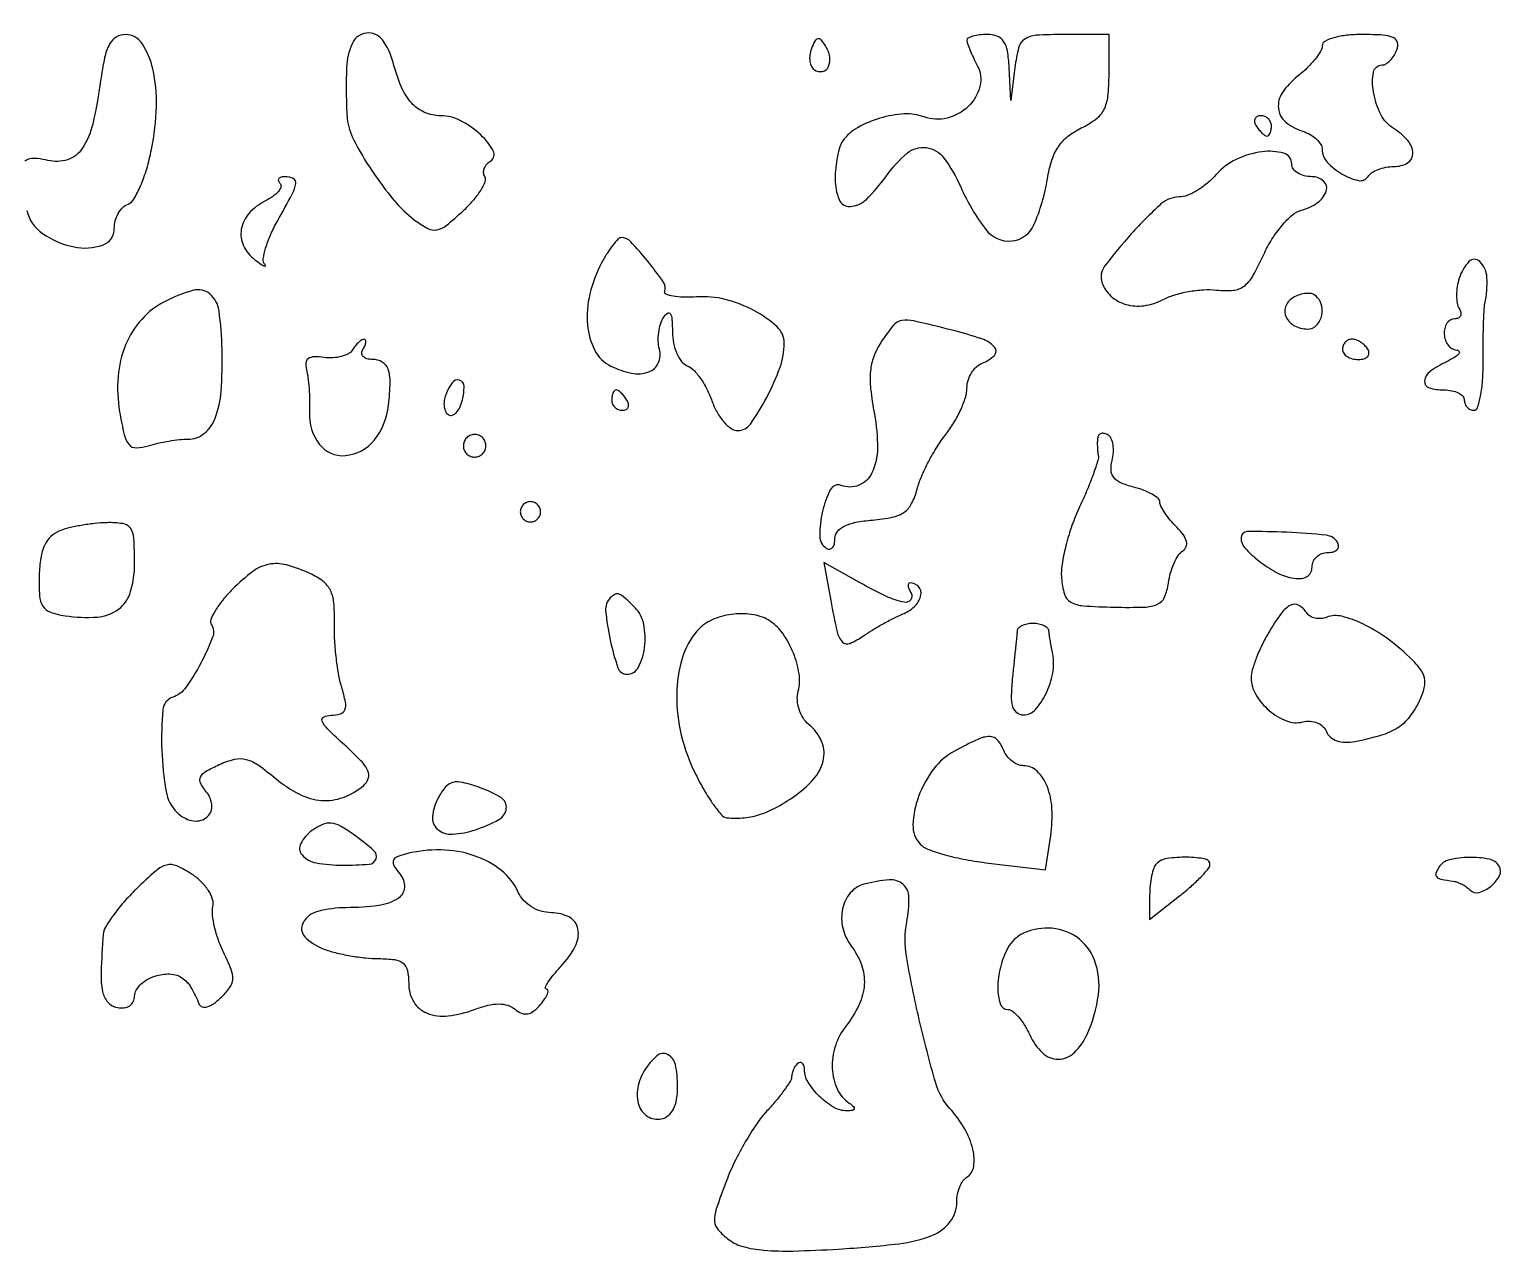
# Model space of a CAD drawing. Extents: x 0 to 5034, y 0 to 2560.
# Drawn here: x 1551.6 to 1696.6, y 2439.9 to 2560.5 of the extents above; entities that cross this region are included whole.
import ezdxf

# ---------------------------------------------------------------- set-up
doc = ezdxf.new("R2010")
doc.units = 0

msp = doc.modelspace()

# ---------------------------------------------------------------- linework, layer by layer
for points in [[(1336.676578, 2318.858857, -0.00002), (1264.40431, 2319.816549, -0.099619)], [(1551.367417, 2542.67223, 0.181127), (1552.9266, 2540.41395, 0.101571), (1556.031854, 2539.080134, 0.135518), (1558.844569, 2539.266427, 0.319023), (1560, 2540.893011, -0.065778), (1560.100736, 2541.655427, -0.061997), (1560.396532, 2542.382114, -0.066475), (1560.833599, 2542.965288, -0.107531), (1561.349895, 2543.304026, 0.170871), (1561.931807, 2543.799038, 0.030358), (1562.585189, 2545.095745, 0.029768), (1563.193213, 2546.779552, 0.022955), (1563.659556, 2548.676087, 0.040844), (1564.145461, 2552.936354, 0.063485), (1563.795606, 2556.612668, 0.0899), (1562.731395, 2559.122781, 0.252809), (1561.107332, 2560, 0.13711), (1560.190113, 2559.743662, 0.133178), (1559.526533, 2559.046828, 0.072301), (1559.043893, 2557.732024, 0.017813), (1558.649527, 2555.459677, -0.022232), (1557.86889, 2551.186079, -0.08984), (1556.830719, 2548.759911, -0.169908), (1555.392808, 2547.665292, -0.140914), (1553.459994, 2547.599397, 0.033669), (1552.441986, 2547.783163, 0.077223), (1551.66559, 2547.749866, 0.130739), (1551.18408, 2547.513096, 0.216749)]]:
    msp.add_lwpolyline(points, format="xyb")
for points in [[(1582.884846, 2556.75, 0.006579), (1582.854231, 2555.374903, 0.005683), (1582.857501, 2553.930636, 0.005728), (1582.890353, 2552.621356, 0.016528), (1582.953465, 2551.715994, 0.09534), (1583.588719, 2549.60842, 0.025981), (1585.368933, 2546.603302, 0.027138), (1587.544046, 2543.688112, 0.056633), (1589.590015, 2541.73427, 0.038272), (1590.889522, 2540.896333, 0.172348), (1591.768791, 2540.759062, 0.124655), (1592.699366, 2541.190927, 0.016285), (1594.361633, 2542.634506, 0.02582), (1595.349648, 2543.650377, 0.037908), (1596.097497, 2544.646288, 0.042665), (1596.543874, 2545.497391, 0.242419), (1596.505306, 2545.991415, -0.124614), (1596.384186, 2546.3753, -0.100781), (1596.446047, 2546.804302, -0.090449), (1596.682544, 2547.213074, -0.078237), (1597.058965, 2547.536442, 0.396409), (1597.329773, 2548.544659, 0.084961), (1596.107386, 2550.113453, 0.064429), (1594.087321, 2551.527357, 0.121086), (1592.164258, 2552, -0.102812), (1590.575647, 2552.330146, -0.108462), (1589.284784, 2553.263226, -0.082998), (1588.263806, 2554.880138, -0.037941), (1587.471986, 2557.255594, 0.100646), (1586.41, 2559.473739, 0.264265), (1584.846507, 2560.147602, 0.262545), (1583.458742, 2559.149982, 0.099981)], [(1628.682837, 2558.615871, 0.058511), (1628.521214, 2557.981629, 0.067768), (1628.522896, 2557.358823, 0.078711), (1628.680128, 2556.841624, 0.142196), (1628.974576, 2556.515713, 0.191013), (1629.771326, 2556.37394, 0.23802), (1630.353794, 2556.834197, 0.152732), (1630.482104, 2557.803525, 0.095806), (1630.07318, 2558.881592, 0.03936), (1629.644526, 2559.466726, 0.268353), (1629.319611, 2559.580022, 0.227867), (1629.0198, 2559.35823, 0.029854)], [(1644, 2559.434259, 0.085825), (1644.056397, 2559.108121, 0.012291), (1644.300482, 2558.473247, 0.013663), (1644.631259, 2557.730445, 0.011282), (1645.022918, 2556.957177, -0.184901), (1645.281808, 2554.90885, -0.141668), (1644.148138, 2552.935318, -0.130757), (1642.048816, 2551.766867, -0.151692), (1639.773523, 2551.888125, 0.103755), (1637.819689, 2552.178546, 0.057129), (1635.429712, 2551.760059, 0.057295), (1633.208185, 2550.815719, 0.108003), (1631.765313, 2549.520354, 0.082523), (1631.480836, 2548.945265, 0.02459), (1631.241942, 2547.991917, 0.023935), (1631.07525, 2546.877651, 0.023772), (1631.015313, 2545.75, 0.098909), (1631.402455, 2543.75429, 0.318158), (1632.482609, 2543.0681, 0.182731), (1634.08966, 2543.769605, 0.044771), (1636, 2546, -0.060811), (1638.112095, 2548.31198, -0.214277), (1639.997698, 2548.868323, -0.203071), (1641.738008, 2547.834675, -0.054714), (1643.381942, 2544.995371, 0.058694), (1645.864255, 2540.78547, 0.259131), (1648.406544, 2539.669404, 0.272845), (1650.592506, 2541.250406, 0.062776), (1651.931958, 2545.796608, -0.036509), (1652.364652, 2547.610885, -0.070315), (1653.009873, 2548.955147, -0.078227), (1653.948885, 2549.975229, -0.055978), (1655.266021, 2550.79877, 0.047805), (1656.694086, 2551.659612, 0.113766), (1657.493733, 2552.597084, 0.094026), (1657.88747, 2553.906183, 0.026171), (1658, 2556.054566), (1658, 2560), (1653.563358, 2560, 0.014464), (1650.81046, 2559.920346, 0.134167), (1649.69245, 2559.544139, 0.183785), (1649.094023, 2558.698672, 0.032252), (1648.723396, 2556.75), (1648.320074, 2553.5), (1648.160037, 2556.75, 0.028006), (1647.988109, 2558.378248, 0.10675), (1647.617144, 2559.323745, 0.159285), (1646.982006, 2559.825171, 0.088322), (1646, 2560, 0.026752), (1645.23364, 2559.958967, 0.042197), (1644.5875, 2559.833813, 0.051655), (1644.132124, 2559.652518, 0.279099)], [(1679, 2558.89392, -0.139033), (1678.843871, 2558.343293, -0.031801), (1678.278991, 2557.545606, -0.030521), (1677.48507, 2556.677473, -0.025625), (1676.545502, 2555.857132, 0.077093), (1675.075732, 2554.280697, 0.176215), (1674.682951, 2552.72733, 0.196539), (1675.388578, 2551.402226, 0.096806), (1677.092381, 2550.470679, -0.053127), (1677.821977, 2550.150546, -0.059081), (1678.439637, 2549.692908, -0.06737), (1678.85977, 2549.173969, -0.137362), (1679, 2548.673159, 0.190764), (1679.489043, 2547.438003, 0.071465), (1680.970614, 2546.254275, 0.080192), (1682.585602, 2545.62531, 0.317178), (1683.512657, 2546.020479, -0.113112), (1683.88353, 2546.396249, -0.049907), (1684.510368, 2546.712266, -0.045902), (1685.271639, 2546.927457, -0.045969), (1686.059017, 2547, 0.13224), (1687.411574, 2547.364091, 0.27153), (1687.933193, 2548.286607, 0.179558), (1687.4416, 2549.550327, 0.071679), (1686, 2550.767927, -0.139953), (1684.771735, 2552.12819, -0.070254), (1684.046136, 2554.346914, -0.089053), (1684.049728, 2556.295949, -0.36257), (1684.893011, 2557, 0.13875), (1685.276919, 2557.108626, 0.061199), (1685.692784, 2557.440625, 0.053891), (1686.075237, 2557.926204, 0.048303), (1686.361626, 2558.5, 0.155232), (1686.403644, 2559.218636, 0.230175), (1686.003449, 2559.691768, 0.089263), (1684.983641, 2559.939386, 0.015037), (1682.968615, 2560, 0.025399), (1681.423618, 2559.921466, 0.042584), (1680.147, 2559.680323, 0.053769), (1679.260932, 2559.327194, 0.277867)], [(1672.5, 2551, 0.029505), (1672.768994, 2550.617226, 0.035638), (1673.066025, 2550.29375, 0.038439), (1673.34829, 2550.065539, 0.151918), (1673.559017, 2550, 0.210953), (1673.727648, 2550.07446, 0.081139), (1673.870461, 2550.29375, 0.061769), (1673.967655, 2550.617151, 0.042167), (1674, 2551, 0.105053), (1673.918938, 2551.381556, 0.099167), (1673.688914, 2551.70625, 0.09642), (1673.345238, 2551.923877, 0.093332), (1672.940983, 2552, 0.108972), (1672.586039, 2551.921712, 0.182303), (1672.3746, 2551.70625, 0.161196), (1672.343488, 2551.3821, 0.082592)], [(1668.595679, 2546.25, -0.039662), (1667.718073, 2545.389057, -0.037657), (1666.700867, 2544.660937, -0.040013), (1665.70083, 2544.157984, -0.096803), (1664.892468, 2544, 0.18717), (1663.117521, 2543.311443, 0.024197), (1660.19425, 2540.369973, 0.02244), (1657.562458, 2537.174969, 0.246285), (1657.30426, 2535.587219, 0.130148), (1658.185047, 2534.244585, 0.113607), (1659.658885, 2533.429596, 0.103037), (1661.46627, 2533.296463, 0.090137), (1663.272543, 2533.878268, -0.049286), (1664.403896, 2534.347163, -0.02922), (1665.824985, 2534.688891, -0.029028), (1667.297084, 2534.865685, -0.043783), (1668.587643, 2534.832089, 0.050772), (1670.228383, 2534.812269, 0.140075), (1671.297011, 2535.223946, 0.1039), (1672.172987, 2536.227384, 0.021222), (1673.242098, 2538.341553, -0.033583), (1674.051779, 2539.849033, -0.035614), (1675.041955, 2541.203578, -0.038136), (1676.057941, 2542.233339, -0.11554), (1676.922923, 2542.690095, 0.089581), (1678.550656, 2543.445418, 0.164367), (1679.404652, 2544.612213, 0.301207), (1679.129603, 2545.571895, 0.178497), (1677.968615, 2546, -0.061626), (1677.215855, 2546.093133, -0.080055), (1676.578281, 2546.367188, -0.097721), (1676.151508, 2546.773265, -0.15508), (1676, 2547.25, 0.335604), (1675.203491, 2548.303025, 0.102828), (1673.084426, 2548.453074, 0.076048), (1670.51272, 2547.696703, 0.104692)], [(1576.327407, 2545.339259, -0.279478), (1576.41001, 2545.002223, -0.100834), (1576.16107, 2544.552641, -0.063812), (1575.611803, 2544.054459, -0.03531), (1574.833304, 2543.589259, 0.094544), (1573.261497, 2542.378014, 0.139862), (1572.512601, 2540.818888, 0.153415), (1572.731047, 2539.205629, 0.120781), (1573.844896, 2537.826656, 0.009549), (1574.446038, 2537.386639, 0.045659), (1574.814322, 2537.175037, 0.568383), (1574.883437, 2537.222671, 0.158734), (1574.820883, 2537.378752, -0.214277), (1574.673954, 2537.901795, -0.034488), (1574.907934, 2538.961727, -0.032893), (1575.381604, 2540.251428, -0.023508), (1576.070883, 2541.6262, 0.005662), (1577.527115, 2544.289082, 0.079296), (1577.880661, 2545.318408, 0.329268), (1577.63624, 2545.807325, 0.118307), (1576.833333, 2546, 0.057697), (1576.431763, 2545.953507, 0.173406), (1576.203468, 2545.805907, 0.253153), (1576.16924, 2545.590505, 0.112241)], [(1608.0361, 2537.567454, 0.063543), (1606.849399, 2534.457058, 0.080985), (1606.616796, 2531.400259, 0.098788), (1607.342941, 2528.899594, 0.158498), (1608.913067, 2527.356021, 0.066287), (1610.961155, 2526.654251, 0.134148), (1612.648596, 2526.770831, 0.207938), (1613.592653, 2527.642784, 0.169297), (1613.703136, 2529.027208, -0.055794), (1613.591182, 2529.797629, -0.040514), (1613.632921, 2530.663836, -0.04116), (1613.810345, 2531.490558, -0.067872), (1614.107255, 2532.139302, -0.085697), (1614.492889, 2532.565283, -0.447059), (1614.768229, 2532.516113, -0.122758), (1614.940531, 2531.976314, -0.014795), (1614.984687, 2530.718615, 0.047739), (1615.09654, 2529.613955, 0.053347), (1615.415601, 2528.593055, 0.060564), (1615.880881, 2527.799831, 0.139118), (1616.430124, 2527.38844, -0.109993), (1617.050162, 2526.977308, -0.037919), (1617.739144, 2526.143159, -0.035501), (1618.383073, 2525.07765, -0.034314), (1618.878104, 2523.919825, 0.043922), (1619.381309, 2522.802672, 0.052082), (1620.048929, 2521.857699, 0.060187), (1620.771528, 2521.209174, 0.154), (1621.43456, 2521, 0.243908), (1622.666731, 2521.639093, 0.031453), (1624.272858, 2524.253097, 0.036), (1625.588205, 2527.229568, 0.086248), (1626, 2529.599071, 0.209662), (1625.289212, 2531.219636, 0.064535), (1623.059957, 2532.795121, 0.059464), (1620.166937, 2533.90907, 0.079166), (1617.365625, 2534.164012, -0.021305), (1616.083733, 2534.132419, -0.039127), (1615.044892, 2534.232641, -0.053758), (1614.35615, 2534.432037, -0.38862), (1614.221453, 2534.717955, 0.231038), (1614.078867, 2535.642269, 0.018307), (1612.547484, 2537.682963, 0.019018), (1610.869847, 2539.601883, 0.206449), (1609.946739, 2540, 0.205316), (1609.638212, 2539.867733, 0.02375), (1609.134367, 2539.285439, 0.025468), (1608.579129, 2538.499214, 0.018141)], [(1692.50284, 2536.008949, 0.038732), (1692.30709, 2535.172569, 0.03744), (1692.239708, 2534.30639, 0.039869), (1692.299082, 2533.535876, 0.09957), (1692.494469, 2533.008949, -0.081651), (1692.653244, 2532.623383, -0.160131), (1692.623776, 2532.296379, -0.182983), (1692.413374, 2532.079136, -0.110302), (1692.059017, 2532, 0.262611), (1691.284878, 2531.563287, 0.152599), (1691.023126, 2530.49684, 0.138569), (1691.408635, 2529.398505, 0.229865), (1692.25, 2528.93232, -0.236551), (1692.486591, 2528.79728, -0.337536), (1692.471875, 2528.565762, -0.080032), (1692.038268, 2528.203097, -0.021865), (1691.25, 2527.779505, 0.043622), (1689.599661, 2526.79794, 0.217679), (1689.079194, 2525.885488, 0.353939), (1689.523397, 2525.223, 0.075085), (1691, 2525, -0.048028), (1691.765418, 2524.926307, -0.068025), (1692.4125, 2524.70625, -0.088204), (1692.848523, 2524.381882, -0.191087), (1693, 2524, 0.093175), (1693.071759, 2523.618271, 0.096373), (1693.27693, 2523.29375, 0.099197), (1693.583033, 2523.07655, 0.105228), (1693.94274, 2523, 0.324884), (1694.308526, 2523.265723, 0.031209), (1694.599234, 2524.395312, 0.030368), (1694.797866, 2525.929243, 0.018686), (1694.853764, 2527.75, -0.004138), (1694.856789, 2529.642068, -0.005167), (1694.892288, 2531.398438, -0.004217), (1694.949677, 2532.87004, -0.039292), (1695.029446, 2533.5, 0.063578), (1695.228722, 2536.065766, 0.186993), (1694.5204, 2537.655356, 0.422249), (1693.458851, 2537.637112, 0.112269)], [(1565, 2533.719449, 0.091767), (1562.695919, 2531.947493, 0.085522), (1561.110297, 2529.427151, 0.078403), (1560.368885, 2526.322951, 0.06141), (1560.523839, 2522.858897, 0.014695), (1560.979986, 2520.570547, 0.118895), (1561.454392, 2519.619774, 0.227581), (1562.164628, 2519.299396, 0.07042), (1563.35305, 2519.496541, -0.020285), (1564.302785, 2519.753706, -0.014507), (1565.382853, 2519.966869, -0.014685), (1566.425517, 2520.110059, -0.03021), (1567.248152, 2520.148512, 0.175371), (1568.835293, 2520.698397, 0.132126), (1569.927733, 2522.205124, 0.073569), (1570.519326, 2524.879114, 0.023184), (1570.619876, 2528.982619, 0.028564), (1570.317682, 2532.801201, 0.185684), (1569.404569, 2534.459729, 0.247593), (1567.799312, 2534.810139, 0.050557)], [(1676.074139, 2534.04582, 0.172983), (1675.391369, 2533.192192, 0.198985), (1675.45435, 2532.157072, 0.16138), (1676.280811, 2531.310893, 0.119866), (1677.559017, 2531, 0.205542), (1678.453317, 2531.38385, 0.143878), (1678.960578, 2532.372341, 0.13245), (1678.872623, 2533.542296, 0.171353), (1678.202254, 2534.375, 0.121369), (1677.80041, 2534.504617, 0.05604), (1677.24805, 2534.48168, 0.050802), (1676.642196, 2534.323761, 0.049309)], [(1635.521039, 2529.672453, 0.056531), (1634.821726, 2528.285807, 0.065888), (1634.496207, 2526.847487, 0.050291), (1634.512997, 2525.082734, 0.018672), (1634.87796, 2522.623856, -0.046978), (1635.182957, 2519.274212, -0.109048), (1634.634604, 2516.82574, -0.190054), (1633.355968, 2515.616266, -0.189311), (1631.593374, 2515.602542, 0.381992), (1630.568692, 2515.212906, 0.063005), (1629.774805, 2513.050224, 0.056457), (1629.496306, 2510.599971, 0.260035), (1630.166731, 2509.396955, 0.169304), (1630.482337, 2509.326993, 0.189911), (1630.755227, 2509.473473, 0.120521), (1630.939834, 2509.843353, 0.055818), (1631, 2510.380618, -0.175014), (1631.242921, 2511.053366, -0.105712), (1631.916298, 2511.583701, -0.066656), (1633.05257, 2511.964494, -0.026555), (1634.68383, 2512.189635, 0.028288), (1636.647148, 2512.467536, 0.10179), (1637.806058, 2512.95759, 0.124853), (1638.547573, 2513.803996, 0.052968), (1639.090184, 2515.22322, -0.036573), (1639.51637, 2516.457564, -0.019075), (1640.215476, 2517.92835, -0.018867), (1641.051737, 2519.390293, -0.027305), (1641.906354, 2520.608078, 0.030686), (1642.707645, 2521.766441, 0.028316), (1643.384992, 2523.044965, 0.029466), (1643.85613, 2524.25371, 0.078346), (1644, 2525.166243, -0.072582), (1644.112083, 2525.934283, -0.063976), (1644.440625, 2526.674749, -0.066863), (1644.926461, 2527.276885, -0.098304), (1645.5, 2527.638374, 0.101934), (1646.702924, 2528.408688, 0.403761), (1646.727257, 2529.204531, 0.128142), (1645.469207, 2530.026931, 0.019355), (1642.55718, 2530.881285, 0.004992), (1638.761872, 2531.796759, 0.099539), (1637.574929, 2531.830337, 0.182096), (1636.735889, 2531.338293, 0.025037)], [(1583.470427, 2528.95215, -0.131885), (1583.066328, 2528.571928, -0.058014), (1582.37814, 2528.299599, -0.051751), (1581.536227, 2528.16589, -0.047794), (1580.66141, 2528.20215, 0.038608), (1579.683701, 2528.260651, 0.148032), (1579.109784, 2528.07596, 0.220465), (1578.86511, 2527.659837, 0.093523), (1578.92396, 2527, -0.037766), (1579.078346, 2526.238226, -0.013787), (1579.184856, 2525.142376, -0.013578), (1579.235879, 2523.932954, -0.015809), (1579.216771, 2522.782558, 0.177261), (1580.189498, 2519.667299, 0.257719), (1582.768571, 2518.537748, 0.204317), (1585.621933, 2520.077131, 0.143291), (1587.022208, 2523.5, 0.019393), (1587.170151, 2525.776477, 0.091258), (1586.967564, 2527.065441, 0.180278), (1586.401604, 2527.744742, 0.130595), (1585.440983, 2528, -0.066118), (1584.889346, 2528.073267, -0.138808), (1584.521475, 2528.29375, -0.191142), (1584.392057, 2528.620352, -0.139169), (1584.5, 2529, 0.034804), (1584.701786, 2529.383844, 0.074368), (1584.789612, 2529.70625, 0.143517), (1584.754342, 2529.914721, 0.287043), (1584.618034, 2530, 0.145242), (1584.382008, 2529.929961, 0.040787), (1584.074674, 2529.692194, 0.037465), (1583.755104, 2529.353198, 0.031871)], [(1681, 2529, 0.153634), (1681.120018, 2528.618621, 0.097988), (1681.457961, 2528.29375, 0.080552), (1681.962904, 2528.074545, 0.062283), (1682.559017, 2528, 0.066118), (1683.110654, 2528.073267, 0.138808), (1683.478525, 2528.29375, 0.191142), (1683.607943, 2528.620352, 0.139169), (1683.5, 2529, 0.06081), (1683.193797, 2529.382515, 0.051032), (1682.7871, 2529.70625, 0.053229), (1682.346558, 2529.926698, 0.089642), (1681.940983, 2530, 0.105429), (1681.581949, 2529.923444, 0.099231), (1681.276414, 2529.70625, 0.096318), (1681.071618, 2529.381732, 0.092995)], [(1592.650663, 2524.532025, 0.058747), (1592.498033, 2523.931898, 0.067911), (1592.500346, 2523.342289, 0.078803), (1592.650184, 2522.852388, 0.141718), (1592.929984, 2522.543272, 0.228144), (1593.291986, 2522.505135, 0.120306), (1593.677866, 2522.759669, 0.078506), (1594.032212, 2523.287141, 0.044796), (1594.29269, 2524.011247, 0.068405), (1594.454743, 2525.364538, 0.322053), (1594.013456, 2525.956556, 0.320135), (1593.308326, 2525.728715, 0.068157)], [(1609, 2524, 0.105053), (1609.081062, 2523.618444, 0.099167), (1609.311086, 2523.29375, 0.09642), (1609.654762, 2523.076123, 0.093332), (1610.059017, 2523, 0.108972), (1610.413961, 2523.078288, 0.182303), (1610.6254, 2523.29375, 0.161196), (1610.656512, 2523.6179, 0.082592), (1610.5, 2524, 0.029505), (1610.231006, 2524.382774, 0.035638), (1609.933975, 2524.70625, 0.038439), (1609.65171, 2524.934461, 0.151918), (1609.440983, 2525, 0.210953), (1609.272352, 2524.92554, 0.081139), (1609.129539, 2524.70625, 0.061769), (1609.032345, 2524.382849, 0.042167)], [(1594.552786, 2520.08541, 0.099038), (1594.401684, 2519.679226, 0.097945), (1594.417584, 2519.244476, 0.097945), (1594.597789, 2518.848514, 0.099038), (1594.91459, 2518.552786, 0.099038), (1595.320774, 2518.401684, 0.097945), (1595.755524, 2518.417584, 0.097945), (1596.151486, 2518.597789, 0.099038), (1596.447214, 2518.91459, 0.099038), (1596.598316, 2519.320774, 0.097945), (1596.582416, 2519.755524, 0.097945), (1596.402211, 2520.151486, 0.099038), (1596.08541, 2520.447214, 0.099038), (1595.679226, 2520.598316, 0.097945), (1595.244476, 2520.582416, 0.097945), (1594.848514, 2520.402211, 0.099038)], [(1656.881579, 2520.309017, 0.027722), (1656.847883, 2519.935268, 0.015356), (1656.846152, 2519.47707, 0.015275), (1656.872947, 2519.01144, 0.023732), (1656.927272, 2518.612922, -0.120937), (1656.895238, 2518.059014, -0.011064), (1656.457169, 2516.739746, -0.013796), (1655.848532, 2515.172014, -0.010375), (1655.096465, 2513.481835, 0.02544), (1654.348414, 2511.654408, 0.022115), (1653.74988, 2509.673627, 0.022715), (1653.369015, 2507.830782, 0.058841), (1653.31372, 2506.477394, 0.052086), (1653.605506, 2504.881074, 0.197953), (1654.226674, 2504.106173, 0.109764), (1655.460664, 2503.743883, 0.011292), (1658.512947, 2503.608481, 0.011437), (1661.497051, 2503.611833, 0.099632), (1662.783621, 2503.903056, 0.19037), (1663.466759, 2504.602863, 0.064512), (1663.850815, 2506, -0.034492), (1664.063382, 2507.00532, -0.035771), (1664.410354, 2507.959279, -0.038249), (1664.830543, 2508.734284, -0.110877), (1665.262994, 2509.159249, 0.160187), (1665.595866, 2509.556615, 0.159556), (1665.628646, 2510.074691, 0.096946), (1665.319926, 2510.719471, 0.036408), (1664.662179, 2511.480678, -0.022595), (1664.025901, 2512.177217, -0.026256), (1663.488265, 2512.895515, -0.026664), (1663.103908, 2513.541522, -0.121442), (1663, 2513.963021, 0.222808), (1662.831597, 2514.322169, 0.044768), (1662.234848, 2514.734302, 0.03946), (1661.392798, 2515.126671, 0.027825), (1660.395227, 2515.43694, -0.038505), (1659.154464, 2515.852082, -0.12422), (1658.465732, 2516.372432, -0.158635), (1658.199889, 2517.074549, -0.075915), (1658.301347, 2518.044352, 0.047283), (1658.429693, 2518.83322, 0.055743), (1658.395992, 2519.588626, 0.064774), (1658.216195, 2520.201587, 0.151783), (1657.90612, 2520.558021, 0.072614), (1657.550821, 2520.711855, 0.126175), (1657.231387, 2520.715881, 0.160159), (1656.999239, 2520.571615, 0.13883)], [(1600, 2513, 0.099038), (1600.076342, 2512.618362, 0.097945), (1600.29375, 2512.29375, 0.097945), (1600.618362, 2512.076342, 0.099038), (1601, 2512, 0.099038), (1601.381638, 2512.076342, 0.097945), (1601.70625, 2512.29375, 0.097945), (1601.923658, 2512.618362, 0.099038), (1602, 2513, 0.099038), (1601.923658, 2513.381638, 0.097945), (1601.70625, 2513.70625, 0.097945), (1601.381638, 2513.923658, 0.099038), (1601, 2514, 0.099038), (1600.618362, 2513.923658, 0.097945), (1600.29375, 2513.70625, 0.097945), (1600.076342, 2513.381638, 0.099038)], [(1554.604007, 2511.115417, 0.099089), (1553.737263, 2510.558049, 0.093053), (1553.128683, 2509.698721, 0.069774), (1552.758235, 2508.463267, 0.030807), (1552.604007, 2506.761867, 0.022426), (1552.636665, 2504.725625, 0.126984), (1552.968592, 2503.701752, 0.168694), (1553.703974, 2503.118612, 0.047714), (1555.144067, 2502.764905, 0.053223), (1558.33457, 2502.63995, 0.146526), (1560.421267, 2503.421062, 0.162358), (1561.606726, 2505.154861, 0.069567), (1562, 2507.967776, 0.015127), (1561.926703, 2510.389979, 0.137419), (1561.583856, 2511.379188, 0.208626), (1560.840782, 2511.837521, 0.041746), (1559.25, 2511.929715, 0.021255), (1558.058381, 2511.848492, 0.015738), (1556.750864, 2511.661522, 0.015969), (1555.525334, 2511.406144, 0.034156)], [(1671, 2510.428571, 0.188109), (1671.38388, 2509.444313, 0.039973), (1672.758585, 2508.170945, 0.041702), (1674.44517, 2507.056551, 0.077726), (1675.982647, 2506.503342, 0.054024), (1676.832126, 2506.433262, 0.11446), (1677.46772, 2506.597969, 0.151219), (1677.857039, 2506.984383, 0.122857), (1678, 2507.557418, -0.107255), (1678.119438, 2508.107806, -0.099522), (1678.457961, 2508.576241, -0.095814), (1678.963848, 2508.890302, -0.091387), (1679.559017, 2509, 0.066118), (1680.110654, 2509.073267, 0.138808), (1680.478525, 2509.29375, 0.191142), (1680.607943, 2509.620352, 0.139169), (1680.5, 2510, 0.232234), (1679.401401, 2510.690059, 0.014847), (1675.50953, 2510.981615, 0.013343), (1671.619464, 2511.05319, 0.411788)], [(1571.651975, 2505.379248, 0.02464), (1570.686349, 2504.313454, 0.035932), (1569.955363, 2503.27869, 0.03937), (1569.515149, 2502.400125, 0.239257), (1569.556479, 2501.908616, -0.233582), (1569.676804, 2500.640985, -0.030636), (1568.526506, 2498.103084, -0.032887), (1567.044167, 2495.699136, -0.158951), (1565.77104, 2494.756715, 0.298985), (1564.779875, 2493.499932, 0.030668), (1564.678887, 2489.527343, 0.033904), (1565.100936, 2485.471344, 0.154744), (1566.17919, 2483.392688, 0.141169), (1567.628529, 2482.591961, 0.210186), (1569.030692, 2482.861746, 0.253063), (1569.609182, 2483.998746, 0.168482), (1569.083939, 2485.398859, -0.05452), (1568.507749, 2486.271081, -0.231395), (1568.495548, 2486.878855, -0.155748), (1568.993557, 2487.420202, -0.022636), (1570.343024, 2488.110431, -0.047553), (1571.840351, 2488.627476, -0.1218), (1572.97909, 2488.621843, -0.092728), (1574.16943, 2488.072639, -0.020577), (1575.95169, 2486.694104, 0.058145), (1578.229351, 2485.190933, 0.097885), (1580.427575, 2484.577727, 0.108512), (1582.53296, 2484.872892, 0.084515), (1584.53916, 2486.0325, 0.139691), (1585.021124, 2486.73625, 0.191209), (1584.979372, 2487.495227, 0.085048), (1584.302403, 2488.479459, 0.01507), (1582.687132, 2490.040955, -0.008942), (1581.018423, 2491.615012, -0.092994), (1580.479569, 2492.383961, -0.404376), (1580.625603, 2492.793196, -0.111387), (1581.358408, 2492.970687, 0.066194), (1582.290213, 2493.109578, 0.237345), (1582.719111, 2493.506126, 0.141932), (1582.776631, 2494.256316, 0.020836), (1582.399805, 2495.75, -0.029711), (1582.093295, 2497.062713, -0.014625), (1581.852719, 2498.760883, -0.014457), (1581.705128, 2500.544256, -0.020417), (1581.684676, 2502.138111, 0.028887), (1581.627639, 2504.054046, 0.092753), (1581.285517, 2505.278333, 0.114668), (1580.572642, 2506.149478, 0.057343), (1579.346225, 2506.888111, 0.038027), (1576.952436, 2507.766007, 0.117825), (1575.244661, 2507.835934, 0.114008), (1573.657029, 2507.125642, 0.034434)], [(1630.585592, 2504.259352, 0.00964), (1631.20119, 2501.193513, 0.133077), (1631.721343, 2500.199338, 0.316689), (1632.466339, 2500.03995, 0.054584), (1633.797964, 2500.787757, -0.019326), (1634.614899, 2501.325443, -0.009864), (1635.678641, 2501.939775, -0.009786), (1636.801499, 2502.530681, -0.014475), (1637.810174, 2503.000515, 0.097828), (1638.928162, 2503.768654, 0.147402), (1639.47137, 2504.809349, 0.241735), (1639.227957, 2505.63711, 0.205425), (1638.381966, 2506, 0.287043), (1638.245658, 2505.914721, 0.143517), (1638.210388, 2505.70625, 0.074368), (1638.298214, 2505.383844, 0.034804), (1638.5, 2505, -0.312704), (1638.464985, 2504.334498, -0.285022), (1637.812992, 2504.091488, -0.061401), (1636.062023, 2504.674068, -0.016979), (1633.483349, 2506.009352), (1629.905865, 2508.018705)], [(1608.863899, 2504.530566, 0.223144), (1608.406695, 2503.263529, 0.030068), (1608.84935, 2500.391231, 0.028749), (1609.615573, 2497.628141, 0.321101), (1610.492829, 2497, 0.278835), (1611.630619, 2497.688004, 0.090366), (1612.241976, 2499.644651, 0.078948), (1612.161738, 2501.93814, 0.149309), (1611.300691, 2503.556452, 0.008691), (1610.243426, 2504.577588, 0.092851), (1609.741456, 2504.896133, 0.217115), (1609.339011, 2504.877083, 0.077782)], [(1673.715608, 2501.095708, 0.02054), (1673.058937, 2499.871926, 0.020459), (1672.50396, 2498.596795, 0.020807), (1672.112233, 2497.445586, 0.071717), (1672, 2496.667137, 0.135014), (1672.456617, 2495.006959, 0.081601), (1673.778742, 2493.436163, 0.083779), (1675.492882, 2492.406009, 0.15875), (1677.084493, 2492.311844, -0.078445), (1677.807806, 2492.38384, -0.082312), (1678.505384, 2492.226664, -0.089173), (1679.070046, 2491.869697, -0.116211), (1679.413091, 2491.365886, 0.125226), (1679.795083, 2490.825762, 0.09312), (1680.431389, 2490.46112, 0.077381), (1681.268073, 2490.308682, 0.053706), (1682.227674, 2490.387109, 0.024203), (1684.786246, 2491.005795, 0.068655), (1686.456698, 2491.757284, 0.086839), (1687.633603, 2492.817076, 0.0573), (1688.587553, 2494.373039, 0.044135), (1689.059283, 2495.676247, 0.122162), (1689.074749, 2496.64448, 0.112064), (1688.633112, 2497.557936, 0.034006), (1687.587553, 2498.699506, 0.03405), (1685.327526, 2500.577011, 0.044007), (1683.011553, 2501.9564, 0.050722), (1680.93451, 2502.70955, 0.154439), (1679.453884, 2502.620677, -0.070473), (1678.878389, 2502.48854, -0.073975), (1678.298695, 2502.524934, -0.081568), (1677.803771, 2502.718696, -0.120907), (1677.473008, 2503.043674, 0.123265), (1676.706249, 2503.79005, 0.256653), (1675.897707, 2503.8096, 0.117736), (1674.957823, 2502.997354, 0.022544)], [(1617.662675, 2501.519817, 0.11585), (1616.081759, 2498.96842, 0.070002), (1615.427057, 2495.455943, 0.062921), (1615.749152, 2491.496668, 0.058205), (1617.044114, 2487.629537, 0.017861), (1617.960745, 2485.847702, 0.024707), (1618.91585, 2484.325122, 0.022915), (1619.796637, 2483.179574, 0.193857), (1620.360127, 2482.881517, 0.049917), (1622.064188, 2482.875007, 0.056287), (1623.665329, 2483.213579, 0.048709), (1625.328107, 2483.952508, 0.025819), (1627.232018, 2485.165212, 0.068133), (1629.049322, 2486.874677, 0.127624), (1629.877813, 2488.700234, 0.15217), (1629.646007, 2490.475168, 0.112011), (1628.430477, 2492.057699, -0.077964), (1627.853838, 2492.711908, -0.064345), (1627.45878, 2493.554706, -0.06427), (1627.290611, 2494.471288, -0.077371), (1627.379136, 2495.341817, 0.103603), (1627.463725, 2497.055914, 0.056574), (1626.899434, 2499.093358, 0.056135), (1625.881527, 2500.97731, 0.093911), (1624.600296, 2502.234687, 0.105979), (1623.020392, 2502.861255, 0.067369), (1621.034994, 2502.924521, 0.067209), (1619.098608, 2502.457019, 0.103943)], [(1648.942384, 2501.25, -0.005356), (1648.900747, 2500.774722, -0.000514), (1648.785786, 2499.61875, -0.000654), (1648.645507, 2498.240887, -0.000516), (1648.490192, 2496.75, 0.01857), (1648.365352, 2494.908787, 0.07851), (1648.504039, 2493.815109, 0.160797), (1648.908232, 2493.226449, 0.164005), (1649.580033, 2493, 0.213129), (1650.740862, 2493.518358, 0.071413), (1651.79566, 2495.099657, 0.065473), (1652.454948, 2497.123477, 0.09462), (1652.446474, 2499, -0.00395), (1652.328517, 2499.62929, -0.003607), (1652.216749, 2500.279687, -0.003607), (1652.125288, 2500.862139, -0.01172), (1652.076511, 2501.25, 0.179364), (1651.935618, 2501.536811, 0.078959), (1651.58185, 2501.779687, 0.063463), (1651.079619, 2501.944613, 0.04767), (1650.5, 2502, 0.047761), (1649.921757, 2501.944639, 0.06455), (1649.4237, 2501.779687, 0.081098), (1649.076498, 2501.536719, 0.182408)], [(1642.773508, 2489.440342, 0.107201), (1640.717151, 2487.670043, 0.073072), (1639.231352, 2484.953808, 0.079602), (1638.682756, 2482.18773, 0.197724), (1639.383993, 2480.28731, 0.119212), (1640.146576, 2479.777172, 0.020285), (1641.822625, 2479.237106, 0.02114), (1643.885614, 2478.756504, 0.017441), (1646.118561, 2478.415076), (1651.737121, 2477.755533), (1652.24883, 2481.127767, 0.051477), (1652.374514, 2483.758964, 0.079247), (1651.893047, 2485.981911, 0.108595), (1650.907069, 2487.461522, 0.194045), (1649.571805, 2488, -0.09851), (1649.009711, 2488.11183, -0.066862), (1648.443756, 2488.440625, -0.063936), (1647.959881, 2488.926559, -0.072419), (1647.638374, 2489.5, 0.08813), (1647.023537, 2490.520575, 0.219696), (1646.246848, 2490.867664, 0.107005), (1645.058534, 2490.595111, 0.014635)], [(1591.913548, 2484.838464, 0.096178), (1591.344007, 2482.994885, 0.248266), (1591.843426, 2481.740228, 0.195103), (1593.316328, 2481.252268, 0.064162), (1595.6, 2481.7, 0.044332), (1597.894243, 2482.698122, 0.245503), (1598.619314, 2483.780218, 0.288373), (1598.097064, 2484.854089, 0.055358), (1596.051633, 2485.832156, 0.022619), (1594.324999, 2486.347778, 0.120741), (1593.348594, 2486.352316, 0.161996), (1592.631347, 2485.905757, 0.050374)], [(1579.472731, 2481.603719, 0.112563), (1578.366442, 2480.330197, 0.314145), (1578.498242, 2479.215627, 0.168363), (1579.899099, 2478.430706, 0.044312), (1582.497214, 2478.2, 0.019347), (1585.100807, 2478.300779, 0.293821), (1585.787669, 2478.821778, 0.311976), (1585.57702, 2479.631504, 0.020815), (1583.594082, 2481.202015, 0.027414), (1582.278078, 2482.051885, 0.105751), (1581.356167, 2482.345047, 0.13092), (1580.50467, 2482.204838, 0.052001)], [(1588.696896, 2479.300448, 0.037362), (1587.798383, 2478.994286, 0.225564), (1587.480785, 2478.635083, 0.213028), (1587.549311, 2478.146991, 0.033377), (1588.132594, 2477.340234, -0.186012), (1588.578776, 2476.015624, -0.246179), (1587.950601, 2474.932793, -0.107872), (1586.014073, 2474.231498, -0.032094), (1582.856989, 2474.015313, 0.063114), (1580.050568, 2473.647655, 0.203439), (1578.592167, 2472.521087, 0.333158), (1578.773024, 2471.153856, 0.108617), (1580.5842, 2469.967987, 0.030082), (1581.770993, 2469.596736, 0.017057), (1583.244439, 2469.284346, 0.016984), (1584.756112, 2469.070018, 0.026726), (1586.0651, 2469, -0.0316), (1587.621159, 2468.901559, -0.142384), (1588.44838, 2468.542786, -0.170809), (1588.871238, 2467.837915, -0.050543), (1589, 2466.567388, 0.133553), (1589.493643, 2464.752233, 0.16715), (1590.811011, 2463.623372, 0.124821), (1592.884338, 2463.354642, 0.06104), (1595.489555, 2463.996029, -0.030022), (1596.801815, 2464.406702, -0.060068), (1597.878845, 2464.540152, -0.077457), (1598.762466, 2464.405412, -0.097002), (1599.488958, 2464.009164, 0.079136), (1600.131727, 2463.628415, 0.142425), (1600.736852, 2463.57143, 0.122318), (1601.34215, 2463.850852, 0.050584), (1601.989766, 2464.487669, 0.024548), (1602.425658, 2465.068694, 0.055168), (1602.681911, 2465.555753, 0.118032), (1602.72599, 2465.870543, 0.386409), (1602.58349, 2466, -0.525659), (1602.475579, 2466.156765, -0.050023), (1602.724328, 2466.65256, -0.031258), (1603.243455, 2467.368342, -0.015014), (1603.991715, 2468.221482, 0.064979), (1605.406064, 2470.201571, 0.167033), (1605.681696, 2471.915386, 0.231743), (1604.843341, 2473.072503, 0.120338), (1603.073356, 2473.52225, -0.068584), (1602.055886, 2473.672136, -0.066352), (1601.104437, 2474.092154, -0.068445), (1600.321956, 2474.731296, -0.082386), (1599.798294, 2475.52225, 0.119507), (1598.133379, 2477.675041, 0.086862), (1595.467693, 2479.13591, 0.077663), (1592.172012, 2479.711904, 0.068036)], [(1662.666667, 2478.333333, 0.114378), (1662.409055, 2477.920266, 0.029118), (1662.195833, 2477.154741, 0.028135), (1662.04905, 2476.228536, 0.025234), (1662, 2475.257275), (1662, 2472.847883), (1664.944671, 2475.173942, 0.013707), (1666.076555, 2476.119559, 0.018633), (1667.040597, 2477.037033, 0.015734), (1667.774796, 2477.838834, 0.160433), (1667.944671, 2478.25, 0.385727), (1667.507362, 2478.810399, 0.03904), (1665.674452, 2478.982883, 0.039583), (1663.716701, 2478.85872, 0.162133)], [(1690.5, 2478, 0.051627), (1690.200614, 2477.380875, 0.295033), (1690.27877, 2477.04179, 0.147071), (1690.702251, 2476.822169, 0.012713), (1691.916667, 2476.625, -0.054984), (1692.321536, 2476.523608, -0.031574), (1692.781826, 2476.318955, -0.031191), (1693.223783, 2476.051709, -0.044824), (1693.574657, 2475.758676, 0.271186), (1694.461295, 2475.526829, 0.104306), (1695.632568, 2476.139186, 0.102695), (1696.468134, 2477.179816, 0.262126), (1696.429973, 2478.113307, 0.208088), (1695.442862, 2478.798674, 0.053974), (1693.471682, 2478.974053, 0.053951), (1691.499237, 2478.722394, 0.198165)], [(1562.127781, 2475.82067, 0.019231), (1560.923031, 2474.5486, 0.022777), (1559.889411, 2473.255199, 0.022405), (1559.127351, 2472.101817, 0.117233), (1558.9, 2471.381343, 0.009191), (1558.698967, 2467.654185, 0.056945), (1558.848585, 2465.746395, 0.135323), (1559.362438, 2464.711963, 0.164071), (1560.3, 2464.180742, 0.079122), (1560.966421, 2464.159184, 0.115708), (1561.51443, 2464.362938, 0.130568), (1561.871075, 2464.76568, 0.116802), (1562, 2465.310044, -0.13474), (1562.16472, 2465.910198, -0.073039), (1562.650427, 2466.508924, -0.064117), (1563.36752, 2467.015862, -0.057947), (1564.214221, 2467.345769, -0.077635), (1565.589399, 2467.484885, -0.137605), (1566.660429, 2467.120862, -0.109644), (1567.544555, 2466.174203, -0.038889), (1568.363846, 2464.5, 0.244646), (1568.654546, 2464.248327, 0.131363), (1569.141263, 2464.26173, 0.078267), (1569.778355, 2464.565543, 0.039764), (1570.47007, 2465.125682, 0.043878), (1571.358623, 2466.132808, 0.14333), (1571.66067, 2466.958959, 0.110341), (1571.507471, 2467.945859, 0.020806), (1570.766552, 2469.625682, -0.028979), (1570.252797, 2470.843993, -0.028018), (1569.876701, 2472.127201, -0.02918), (1569.675846, 2473.29213, -0.084768), (1569.722025, 2474.105216, 0.137158), (1569.687826, 2474.836216, 0.062994), (1569.273662, 2475.704242, 0.055398), (1568.572114, 2476.568788, 0.049636), (1567.673222, 2477.294544, 0.038094), (1566.148364, 2478.135292, 0.173591), (1565.154643, 2478.218943, 0.116062), (1564.111379, 2477.661318, 0.013041)], [(1633.852625, 2476.330438, 0.155255), (1632.507455, 2475.472649, 0.122167), (1631.748567, 2473.909423, 0.109335), (1631.76551, 2472.023523, 0.105908), (1632.57397, 2470.296476, -0.075779), (1633.605399, 2468.397541, -0.102012), (1633.883464, 2466.466138, -0.094613), (1633.376977, 2464.474228, -0.057277), (1632.096728, 2462.395841, 0.08842), (1631.03741, 2460.410471, 0.089005), (1630.732528, 2458.186046, 0.097954), (1631.21864, 2456.170091, 0.13706), (1632.412284, 2454.765313, -0.034318), (1632.838666, 2454.432574, -0.293412), (1632.900019, 2454.209781, -0.288325), (1632.722748, 2454.058243, -0.033583), (1632.178571, 2454.015313, -0.135622), (1630.878596, 2454.358367, -0.061539), (1629.466657, 2455.432915, -0.061624), (1628.361974, 2456.815158, -0.138668), (1628, 2458.095238, 0.156804), (1627.819313, 2458.657224, 0.38999), (1627.431665, 2458.737804, 0.155651), (1626.97125, 2458.216263, 0.071499), (1626.725323, 2457.333333, -0.110878), (1626.557072, 2456.872048, -0.014743), (1625.96749, 2456.010417, -0.016478), (1625.193467, 2455.018272, -0.013159), (1624.297143, 2454, 0.03798), (1623.288497, 2452.73256, 0.017559), (1622.166984, 2450.948262, 0.017277), (1621.113988, 2448.981114, 0.022972), (1620.303647, 2447.121742, 0.009241), (1619.305966, 2444.359268, 0.093537), (1619.13431, 2443.154812, 0.173266), (1619.487268, 2442.291468, 0.050528), (1620.56516, 2441.310005, 0.095655), (1621.963196, 2440.64, 0.043137), (1623.975646, 2440.294637, 0.027636), (1626.892947, 2440.211537, 0.008184), (1631.356562, 2440.404256, 0.014174), (1637.291768, 2440.927079, 0.066205), (1640.6115, 2441.769171, 0.137923), (1642.348032, 2443.102369, 0.161873), (1643, 2445.063428, -0.049204), (1643.07308, 2445.804255, -0.047314), (1643.289648, 2446.526783, -0.05106), (1643.607996, 2447.126795, -0.107255), (1643.986036, 2447.49137, 0.22305), (1644.667554, 2448.535438, 0.095451), (1644.580673, 2450.239792, 0.07133), (1643.760757, 2452.270888, 0.052564), (1642.327519, 2454.231966, -0.113987), (1640.922428, 2456.74887, -0.013604), (1639.302643, 2462.963581, -0.014968), (1638.041616, 2469.254647, -0.08833), (1638.069443, 2472.603066, 0.047837), (1638.286502, 2475.037952, 0.213205), (1637.706681, 2476.312938, 0.204654), (1636.348939, 2476.76308, 0.044032)], [(1648.035184, 2470.065741, 0.061016), (1647.290582, 2468.143225, 0.061419), (1647.034216, 2466.102158, 0.080021), (1647.283033, 2464.534805, 0.324097), (1648.021439, 2464, -0.171894), (1648.491111, 2463.833616, -0.044326), (1649.077434, 2463.265625, -0.039814), (1649.670867, 2462.456991, -0.031507), (1650.181954, 2461.5, 0.094893), (1651.445571, 2459.717762, 0.195731), (1653.006531, 2459.097446, 0.193526), (1654.570271, 2459.741402, 0.092841), (1655.839485, 2461.547053, 0.074802), (1656.951134, 2465.439277, 0.120805), (1656.569472, 2468.845939, 0.155484), (1654.792181, 2471.133541, 0.151592), (1652, 2472, 0.048129), (1650.688957, 2471.873509, 0.065473), (1649.563404, 2471.496603, 0.073065), (1648.668544, 2470.884716, 0.083637)], [(1612.25839, 2458.042141, 0.092987), (1611.562753, 2456.263454, 0.128362), (1611.678667, 2454.560503, 0.173948), (1612.544428, 2453.462628, 0.189434), (1613.875827, 2453.214603, 0.127254), (1614.568292, 2453.543483, 0.101991), (1615.083192, 2454.192104, 0.076966), (1615.397975, 2455.161225, 0.04013), (1615.5, 2456.430362, 0.052982), (1615.272212, 2458.573991, 0.228256), (1614.506974, 2459.558859, 0.301338), (1613.448358, 2459.426968, 0.075953)]]:
    msp.add_lwpolyline(points, format="xyb", close=True)

doc.saveas('drawing.dxf')
